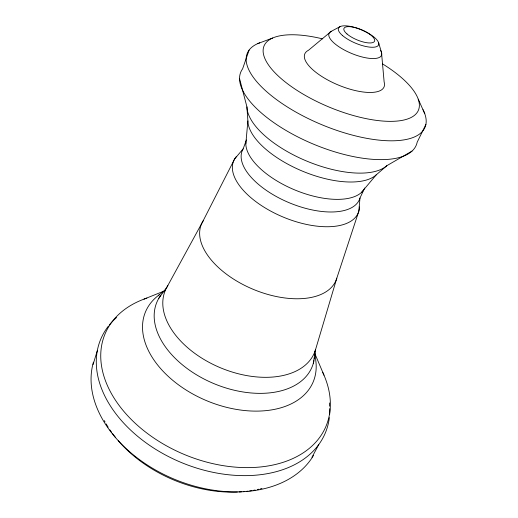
<?xml version="1.0" encoding="UTF-8"?>
<svg xmlns="http://www.w3.org/2000/svg" width="518" height="518" viewBox="0 0 518 518"><rect width="100%" height="100%" fill="white"/><g stroke="black" fill="none" stroke-linecap="round" stroke-linejoin="round"><path stroke-width="0.78" d="M364.672 188.015L359.978 198.051L358.819 211.221L336.81 278.166L315.533 349.669L313.273 363.545M245.817 143.79L247.889 120.959L246.931 106.876L239.536 78.542M93.065 364.562L97.306 350.699M249.106 50.091L242.612 68.842A95.047 38.597 22.6 0 0 312.937 143.926A95.047 38.597 22.6 0 0 417.165 142.23L425.906 124.385M158.845 298.264L167.068 286.927L202.732 221.6L234.667 158.922L243.162 148.86L246.432 139.951M311.959 457.271L318.81 444.489M361.441 192.476L376.152 174.935L386.797 165.721L412.037 151.081M340.099 26.612L331.255 31.333L308.514 50.252A42.929 15.851 22.6 0 0 337.995 84.907A42.929 15.851 22.6 0 0 384.142 82.019L381.507 52.428L378.613 42.774M158.262 295.551L165.125 290.164M144.01 299.119L164.789 290.792M257.809 43.59L272.643 38.021M418.233 99.171L424.779 113.74M314.834 353.593L324.003 375.22M314.679 351.107L315.974 362.218A90.864 58.437 22.6 0 1 205.18 400.077A90.864 58.437 22.6 0 1 159.479 294.638M261.927 488.455A114.491 80.199 22.6 0 1 260.45 488.837M258.955 489.193A114.491 80.199 22.6 0 1 257.446 489.536M255.147 490.009A114.491 80.199 22.6 0 1 253.593 490.3M252.02 490.572A114.491 80.199 22.6 0 1 249.644 490.941M248.038 491.155A114.491 80.199 22.6 0 1 246.426 491.355M244.8 491.53A114.491 80.199 22.6 0 1 243.162 491.679M241.524 491.809A114.491 80.199 22.6 0 1 239.044 491.97M237.393 492.042A114.491 80.199 22.6 0 1 118.246 440.734M115.618 437.587A114.491 80.199 22.6 0 1 112.646 433.741M111.694 432.439A114.491 80.199 22.6 0 1 109.874 429.83M108.158 427.201A114.491 80.199 22.6 0 1 106.158 423.912M105.037 421.937A114.491 80.199 22.6 0 1 104.325 420.622M313.526 455.387A119.975 83.527 22.6 0 1 173.29 478.774A119.975 83.527 22.6 0 1 93.434 362.173M329.351 417.625A121.678 82.77 22.6 0 1 181.475 462.574A121.678 82.77 22.6 0 1 108.456 326.055M109.434 324.838A121.678 82.77 22.6 0 1 116.576 317.489M329.383 402.933A121.678 82.77 22.6 0 1 329.668 406.203M329.772 408.663A121.678 82.77 22.6 0 1 329.655 414.387M322.759 372.455A119.729 80.737 22.6 0 1 266.278 466.239A119.729 80.737 22.6 0 1 117.638 403.399A119.729 80.737 22.6 0 1 146.879 298.103M314.005 360.554A84.084 53.082 22.6 0 1 213.364 383.391A84.084 53.082 22.6 0 1 160.522 295.674M314.478 357.465A84.084 53.082 22.6 0 1 314.277 359.019M315.533 349.669A80.814 49.987 22.6 0 1 218.842 367.094A80.814 49.987 22.6 0 1 167.871 285.625M336.81 278.166A72.921 40.093 22.6 0 1 251.463 288.584A72.921 40.093 22.6 0 1 203.535 220.331M359.486 206.915A67.495 32.725 22.6 0 1 284.168 217.476A67.495 32.725 22.6 0 1 236.357 156.578M359.978 198.051A63.481 30.038 22.6 0 1 288.817 202.577A63.481 30.038 22.6 0 1 243.162 148.86M363.623 190.048A64.064 29.52 22.6 0 1 295.739 190.326A64.064 29.52 22.6 0 1 245.882 142.159M376.152 174.935A70.966 31.248 22.6 0 1 301.91 170.921A70.966 31.248 22.6 0 1 247.889 120.959M386.797 165.721A77.299 33.113 22.6 0 1 306.06 160.807A77.299 33.113 22.6 0 1 246.931 106.876M422.999 109.641A96.27 37.335 22.6 0 1 323.174 125.278A96.27 37.335 22.6 0 1 259.745 42.813M382.64 63.96A83.612 31.443 22.6 0 1 394.82 121.238A83.612 31.443 22.6 0 1 272.63 70.215A83.612 31.443 22.6 0 1 322.546 38.863M380.633 50.518A28.412 9.758 22.6 0 1 353.328 54.144A28.412 9.758 22.6 0 1 331.255 31.333M342.489 35.509A21.737 7.297 22.6 0 0 377.272 46.309A21.737 7.297 22.6 0 0 355.827 27.804A21.737 7.297 22.6 0 0 342.489 35.509M346.995 33.961A16.563 5.53 22.6 0 0 373.51 42.256A16.563 5.53 22.6 0 0 357.258 28.192A16.563 5.53 22.6 0 0 346.995 33.961"/></g></svg>
